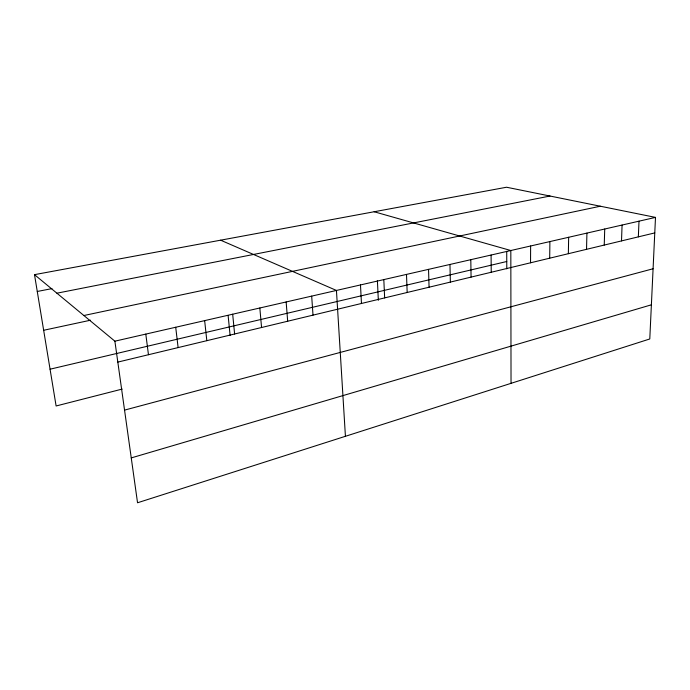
<?xml version="1.0" encoding="UTF-8"?>
<svg xmlns="http://www.w3.org/2000/svg" width="690" height="690" viewBox="0 0 690 690"><rect width="100%" height="100%" fill="white"/><g stroke="black" fill="none" stroke-linecap="round" stroke-linejoin="round"><path stroke-width="1.03" d="M530.541 262.795L530.627 245.985M549.697 258.189L549.895 241.578M568.353 253.696L568.655 237.282M586.534 249.323L586.923 233.099M604.242 245.062L604.725 229.02M621.509 240.905L622.078 225.044M638.345 236.86L639 221.171M655.5 217.393L649.782 338.971L137.543 502.769L114.885 341.179L34.5 274.654L506.538 187.232L655.5 217.393L114.885 341.179M131.255 457.91L651.386 304.816M124.554 410.11L653.085 268.764M122.199 389.074L56.114 405.979L34.5 274.654M117.817 362.095L654.767 232.91M50.059 369.202L506.753 261.501M43.651 330.277L90.528 320.212M83.878 315.52L600.317 206.224M56.908 293.198L550.016 196.038M37.269 291.473L51.974 288.61M374.144 211.752L510.824 250.522L511.031 383.338M220.619 240.189L336.444 290.447L345.423 436.296M145.797 334.107L148.462 354.72M175.709 327.258L178.115 347.588M204.654 320.626L206.819 340.679M228.114 315.434L230.115 335.461M232.677 314.209L234.617 333.995M259.837 307.99L261.562 327.509M286.152 301.961L287.678 321.23M311.682 296.122L313.01 315.132M360.482 284.944L361.465 303.471M377.396 280.571L378.336 300.305M383.821 279.605L384.649 297.899M406.496 274.413L407.169 292.474M428.542 269.367L429.068 287.213M449.966 264.46L450.363 282.089M470.804 259.681L471.072 277.104M491.09 255.041L491.228 272.257M506.727 251.315L506.779 268.841"/></g></svg>
